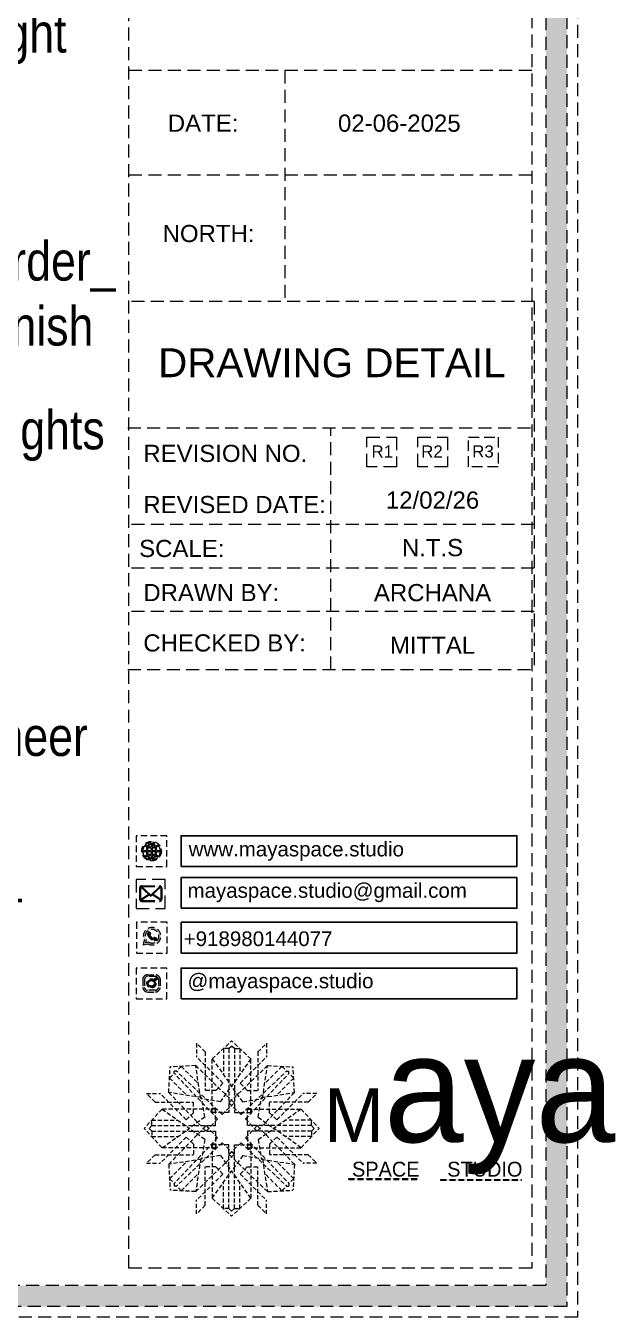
# Model space of a CAD drawing. Header units: millimetres. Extents: x 56222 to 3066687, y -650199 to -121287.
# Drawn here: x 134259.4 to 134304.8, y -183618 to -183518.6 of the extents above; entities that cross this region are included whole.
import ezdxf
from ezdxf import colors
from ezdxf.entities.mleader import LeaderData, LeaderLine
from ezdxf.enums import TextEntityAlignment as Align
from ezdxf.math import Vec2, Vec3

# ---------------------------------------------------------------- set-up
doc = ezdxf.new("R2010")
doc.units = ezdxf.units.MM
doc.header["$MEASUREMENT"] = 0
doc.linetypes.add('DASHEDX2', pattern=[1.5, 1, -0.5])
for name, color, linetype, lineweight in [('Dimension', 10, 'DASHEDX2', 20), ('NAME PLATE', 7, 'Continuous', 25), ('Text', 7, 'Continuous', 15)]:
    doc.layers.add(name, color=color, linetype=linetype, lineweight=lineweight)
doc.styles.add('Arial', font='arial.ttf')
doc.styles.get("Standard").update_dxf_attribs({"font": 'arial.ttf', "height": 6})
doc.styles.add('style4', font='ARIALN.TTF')

# ---------------------------------------------------------------- blocks, each defined once
blk = doc.blocks.new('FSFSF')
at = {"color": 42, "lineweight": 5, "true_color": 0xe0ac11}
for p, q in [((28600.02952215459, 143.5139148725285), (28600.02952215459, 140.1627915054827)), ((28602.14937278152, 141.4051683081257), (28600.02952215458, 143.5139148725237)), ((28603.8573819619, 139.6884756314575), (28608.58467309682, 144.0826294809294)), ((28607.90038549203, 142.2178300233056), (28608.57656374431, 142.8463572676453)), ((28613.31196423174, 139.6884756314505), (28608.58467309682, 144.0826294809224)), ((28609.26896070161, 142.2178300232985), (28608.59278244933, 142.8463572676383)), ((28615.01997341212, 141.4051683081186), (28617.13982403906, 143.5139148725166)), ((28617.13982403905, 143.5139148725215), (28617.13982403905, 140.1627915054756)), ((28606.46515515396, 133.7608692168469), (28600.02952215458, 140.1627915054788)), ((28602.14937278152, 141.4051683081257), (28602.14937278152, 131.9548183658916)), ((28603.8573819619, 126.5832694616292), (28603.8573819619, 139.6884756314575)), ((28603.8573819619, 139.6884756314575), (28608.57656374431, 133.0212336201026)), ((28607.90038549203, 142.2178300233099), (28606.57849619761, 142.2178300233099)), ((28606.57849619761, 142.2178300233112), (28606.57849619761, 135.8440958244304)), ((28607.90038549203, 142.2178300233099), (28607.90038549203, 126.5832694616292)), ((28613.31196423174, 139.6884756314505), (28608.59278244933, 133.0212336200956)), ((28609.26896070161, 142.2178300233029), (28609.26896070161, 126.5832694616222)), ((28609.26896070161, 142.2178300233029), (28610.59084999603, 142.2178300233029)), ((28610.59084999603, 142.2178300233041), (28610.59084999603, 135.8440958244234)), ((28610.70419103967, 133.7608692168399), (28617.13982403906, 140.1627915054717)), ((28613.31196423174, 126.5832694616222), (28613.31196423174, 139.6884756314505)), ((28615.01997341212, 141.4051683081186), (28615.01997341212, 131.9548183658846)), ((28593.18528875562, 131.4512709548762), (28593.53942279741, 137.7083440558963)), ((28593.38640769022, 135.0047725313525), (28594.56253744733, 136.1236492009193)), ((28599.79649589843, 138.0624780976842), (28593.53942279741, 137.7083440558973)), ((28595.12411765238, 136.6852294059708), (28594.53344388519, 136.6852294059708)), ((28594.56253744733, 136.1236492009193), (28594.56253744733, 136.7143229681096)), ((28605.16739288197, 124.9761417178488), (28594.56253744733, 136.1236492009157)), ((28596.24299432195, 137.8613591630871), (28595.12411765238, 136.6852294059708)), ((28606.27162513545, 126.0803739713377), (28595.12411765239, 136.6852294059723)), ((28596.24299432195, 137.8613591630871), (28600.47007367387, 133.6479551677364)), ((28601.02633591869, 130.0022997966441), (28599.79649589844, 138.0624780976862)), ((28599.79697319313, 138.0540449410801), (28608.57656374431, 129.5596347853315)), ((28617.37237300051, 138.0540449410731), (28608.59278244933, 129.5596347853245)), ((28610.89772105818, 126.0803739713307), (28622.04522854125, 136.6852294059653)), ((28612.01817201668, 124.9761417178561), (28622.62302745131, 136.123649200923)), ((28616.14301027494, 130.0022997966371), (28617.3728502952, 138.0624780976791)), ((28620.92635187169, 137.8613591630801), (28616.69927251977, 133.6479551677294)), ((28617.37285029521, 138.0624780976772), (28623.62992339623, 137.7083440558903)), ((28620.92635187169, 137.8613591630801), (28622.04522854125, 136.6852294059638)), ((28622.04522854125, 136.6852294059638), (28622.63590230844, 136.6852294059638)), ((28622.62302745131, 136.1236492009266), (28622.62302745131, 136.7143229681169)), ((28623.79915720843, 135.0047725313598), (28622.62302745131, 136.1236492009266)), ((28624.00027614303, 131.4512709548835), (28623.64614210124, 137.7083440559036)), ((28593.38640769022, 135.0047725313525), (28597.59981168557, 130.777693179436)), ((28606.46515515396, 133.7608692168438), (28604.74702146255, 131.954818365889)), ((28605.85908385607, 129.1819884053065), (28608.57656374431, 133.0212336201024)), ((28611.31026233756, 129.1819884052994), (28608.59278244933, 133.0212336200953)), ((28610.70419103968, 133.7608692168368), (28612.42232473109, 131.954818365882)), ((28623.79915720843, 135.0047725313598), (28619.58575321308, 130.7776931794433)), ((28587.73385198078, 131.2182446987172), (28591.08497534782, 131.2182446987172)), ((28589.84259854518, 129.0983940717815), (28587.73385198078, 131.2182446987208)), ((28597.48689763646, 124.7826116993383), (28591.08497534783, 131.2182446987208)), ((28601.24546705666, 130.2214309346091), (28593.18528875562, 131.4512709548617)), ((28593.19372191223, 131.4507936601731), (28601.68813206797, 122.6712031089919)), ((28605.85908385607, 129.1819884053061), (28601.02633591869, 130.0022997966444)), ((28602.065778448, 125.3886829972289), (28601.24546705666, 130.2214309346127)), ((28604.74702146255, 131.9548183658916), (28602.14937278152, 131.9548183658916)), ((28611.31026233756, 129.1819884052991), (28616.14301027495, 130.0022997966374)), ((28612.42232473109, 131.9548183658846), (28615.01997341212, 131.9548183658846)), ((28615.11978645065, 125.3886829972362), (28615.94009784198, 130.22143093462)), ((28623.99184298642, 131.4507936601804), (28615.49743283067, 122.6712031089992)), ((28615.94009784198, 130.2214309346164), (28624.00027614303, 131.451270954869)), ((28619.69866726219, 124.7826116993456), (28626.10058955082, 131.2182446987281)), ((28629.45171291787, 131.2182446987244), (28626.10058955082, 131.2182446987244)), ((28627.34296635347, 129.0983940717888), (28629.45171291786, 131.2182446987281)), ((28591.55929122185, 127.3903848914015), (28587.16513737238, 122.6630937564842)), ((28589.84259854518, 129.0983940717815), (28599.29294848741, 129.0983940717815)), ((28604.66449739168, 127.3903848914015), (28591.55929122185, 127.3903848914015)), ((28591.55929122185, 127.3903848914015), (28598.2265332332, 122.6712031089919)), ((28599.29294848741, 126.5007453907565), (28599.29294848741, 129.0983940717815)), ((28603.67734725012, 126.5424332089096), (28603.67734725012, 127.3903848914015)), ((28604.70533364439, 127.5704196031902), (28603.8573819619, 127.5704196031902)), ((28607.90038549203, 126.5832694616292), (28603.8573819619, 126.5832694616292)), ((28604.66449739168, 123.3473813612763), (28604.66449739168, 127.3903848914015)), ((28604.70472050882, 126.5832694616292), (28604.70533364439, 127.5704196031902)), ((28606.27162513545, 126.0803739713377), (28608.57656374431, 128.2731099501872)), ((28607.90038549203, 128.9163723677579), (28608.57656374431, 129.5596347853315)), ((28607.90038549203, 128.916372367763), (28608.57656374431, 128.2731099501872)), ((28609.26896070161, 128.9163723677509), (28608.59278244933, 129.5596347853245)), ((28609.26896070161, 128.916372367756), (28608.59278244933, 128.2731099501802)), ((28610.89772105818, 126.0803739713307), (28608.59278244933, 128.2731099501802)), ((28609.26896070161, 126.5832694616222), (28613.31196423174, 126.5832694616222)), ((28612.46462568482, 126.5832694616222), (28612.46401254924, 127.5704196031832)), ((28612.46401254924, 127.5704196031832), (28613.31196423174, 127.5704196031832)), ((28612.52106750697, 123.3473813612836), (28612.52106750697, 127.3903848914088)), ((28612.52106750697, 127.3903848914088), (28625.6262736768, 127.3903848914088)), ((28613.50821764853, 126.5424332089169), (28613.50821764853, 127.3903848914088)), ((28627.34296635347, 129.0983940717888), (28617.89261641123, 129.0983940717888)), ((28617.89261641123, 126.5007453907638), (28617.89261641123, 129.0983940717888)), ((28625.6262736768, 127.3903848914088), (28618.95903166544, 122.6712031089992)), ((28625.6262736768, 127.3903848914088), (28630.02042752627, 122.6630937564914)), ((28589.02993683, 123.3473813612763), (28589.02993683, 124.6692706556969)), ((28589.02993682999, 124.6692706556969), (28595.40367102887, 124.6692706556969)), ((28597.48689763646, 124.7826116993419), (28599.29294848742, 126.5007453907529)), ((28602.065778448, 125.3886829972289), (28598.2265332332, 122.6712031089919)), ((28605.16739288197, 124.9761417178488), (28602.97465690312, 122.6712031089919)), ((28604.66449739168, 126.5430463444827), (28603.67734725012, 126.5424332089096)), ((28612.01817201668, 124.9761417178561), (28614.21090799553, 122.6712031089992)), ((28612.52106750697, 126.54304634449), (28613.50821764853, 126.5424332089169)), ((28615.11978645065, 125.3886829972362), (28618.95903166544, 122.6712031089992)), ((28619.69866726219, 124.7826116993492), (28617.89261641123, 126.5007453907601)), ((28628.15562806865, 124.6692706557042), (28621.78189386977, 124.6692706557042)), ((28628.15562806865, 123.3473813612836), (28628.15562806865, 124.6692706557042)), ((28591.55929122185, 117.9358026215632), (28587.16513737238, 122.6630937564805)), ((28589.02993683, 123.3473813612763), (28588.40140958566, 122.6712031089919)), ((28589.02993683, 121.9788061516883), (28588.40140958566, 122.6549844039728)), ((28589.02993683, 123.3473813612763), (28604.66449739168, 123.3473813612763)), ((28589.02993682999, 121.9788061516883), (28604.66449739167, 121.9788061516883)), ((28589.02993682999, 121.9788061516883), (28589.02993682999, 120.6569168572678)), ((28589.02993682999, 120.6569168572678), (28595.40367102887, 120.6569168572678)), ((28597.48689763646, 120.5435758136264), (28591.08497534783, 114.1079428142439)), ((28591.55929122185, 117.9358026215632), (28598.2265332332, 122.6549844039728)), ((28593.19372191222, 113.8753938527916), (28601.68813206797, 122.6549844039728)), ((28605.16739288197, 120.3500457951159), (28594.56253744733, 109.202538312049)), ((28597.48689763646, 120.5435758136227), (28599.29294848741, 118.8254421222118)), ((28602.065778448, 119.9375045157358), (28598.2265332332, 122.6549844039728)), ((28602.33139448555, 123.3473813612727), (28601.68813206797, 122.6712031089919)), ((28602.33139448555, 121.978806151692), (28601.68813206797, 122.6549844039728)), ((28602.33139448554, 123.3473813612727), (28602.97465690312, 122.6712031089919)), ((28602.33139448554, 121.978806151692), (28602.97465690312, 122.6549844039728)), ((28605.16739288197, 120.3500457951159), (28602.97465690312, 122.6549844039728)), ((28604.66449739167, 121.9788061516883), (28604.66449739167, 117.9358026215632)), ((28612.01817201667, 120.3500457951159), (28614.21090799552, 122.6549844039728)), ((28612.01817201667, 120.3500457951159), (28622.62302745131, 109.202538312049)), ((28628.15562806865, 123.3473813612836), (28612.52106750697, 123.3473813612836)), ((28612.52106750696, 121.9788061516883), (28612.52106750696, 117.9358026215632)), ((28628.15562806865, 121.9788061516883), (28612.52106750696, 121.9788061516883)), ((28614.85417041311, 123.34738136128), (28614.21090799553, 122.6712031089992)), ((28614.8541704131, 121.978806151692), (28614.21090799552, 122.6549844039728)), ((28614.8541704131, 123.34738136128), (28615.49743283067, 122.6712031089992)), ((28614.85417041309, 121.978806151692), (28615.49743283067, 122.6549844039728)), ((28615.11978645064, 119.9375045157358), (28618.95903166544, 122.6549844039728)), ((28623.99184298642, 113.8753938527916), (28615.49743283067, 122.6549844039728)), ((28619.69866726218, 120.5435758136227), (28617.89261641122, 118.8254421222118)), ((28625.62627367679, 117.9358026215632), (28618.95903166544, 122.6549844039728)), ((28619.69866726218, 120.5435758136264), (28626.10058955082, 114.1079428142439)), ((28628.15562806865, 120.6569168572678), (28621.78189386977, 120.6569168572678)), ((28625.62627367679, 117.9358026215632), (28630.02042752627, 122.6630937564805)), ((28628.15562806865, 123.3473813612836), (28628.78415531299, 122.6712031089992)), ((28628.15562806864, 121.9788061516883), (28628.78415531298, 122.6549844039728)), ((28628.15562806865, 121.9788061516883), (28628.15562806865, 120.6569168572678)), ((28604.66449739167, 117.9358026215632), (28591.55929122185, 117.9358026215632)), ((28606.27162513545, 119.148331313441), (28595.12411765239, 108.5434758788064)), ((28599.29294848741, 118.8254421222082), (28599.29294848741, 116.2277934411832)), ((28602.065778448, 119.9375045157358), (28601.24546705666, 115.104756578352)), ((28604.66449739167, 118.783141168482), (28603.67734725012, 118.783754304055)), ((28603.67734725012, 118.783754304055), (28603.67734725012, 117.9358026215632)), ((28607.90038549203, 118.6454358231495), (28603.8573819619, 118.6454358231495)), ((28603.8573819619, 118.6454358231495), (28603.8573819619, 105.5402296533212)), ((28604.70533364439, 117.6582856815885), (28603.8573819619, 117.6582856815885)), ((28604.70472050882, 118.6454358231495), (28604.70533364439, 117.6582856815885)), ((28606.27162513545, 119.148331313441), (28608.57656374431, 116.9555953345915)), ((28607.90038549203, 103.0108752614688), (28607.90038549203, 118.6454358231495)), ((28610.89772105818, 119.148331313441), (28608.59278244933, 116.9555953345915)), ((28609.26896070161, 118.6454358231495), (28613.31196423174, 118.6454358231495)), ((28609.26896070161, 103.0108752614688), (28609.26896070161, 118.6454358231495)), ((28610.89772105818, 119.148331313441), (28622.04522854125, 108.5434758788064)), ((28612.46462568482, 118.6454358231495), (28612.46401254924, 117.6582856815885)), ((28612.46401254924, 117.6582856815885), (28613.31196423174, 117.6582856815885)), ((28612.52106750696, 118.783141168482), (28613.50821764853, 118.783754304055)), ((28612.52106750696, 117.9358026215632), (28625.62627367679, 117.9358026215632)), ((28613.31196423174, 118.6454358231495), (28613.31196423174, 105.5402296533212)), ((28613.50821764853, 118.783754304055), (28613.50821764853, 117.9358026215632)), ((28615.11978645064, 119.9375045157358), (28615.94009784198, 115.104756578352)), ((28617.89261641123, 118.8254421222082), (28617.89261641123, 116.2277934411832)), ((28589.84259854518, 116.2277934411832), (28587.73385198078, 114.1079428142439)), ((28587.73385198077, 114.1079428142475), (28591.08497534782, 114.1079428142475)), ((28589.84259854518, 116.2277934411832), (28599.29294848741, 116.2277934411832)), ((28601.24546705666, 115.1047565783556), (28593.18528875562, 113.874916558103)), ((28593.38640769022, 110.3214149816122), (28597.59981168557, 114.5484943335287)), ((28601.02633591869, 115.2264054881346), (28599.79649589844, 107.1662271870926)), ((28599.79697319313, 107.1746603436987), (28608.57656374431, 115.6690704994472)), ((28605.85908385607, 116.0467168794726), (28601.02633591869, 115.2264054881344)), ((28605.85908385607, 116.0467168794723), (28608.57656374431, 112.2074716646764)), ((28607.90038549203, 116.3123329170157), (28608.57656374431, 116.9555953345915)), ((28607.90038549203, 116.3123329170208), (28608.57656374431, 115.6690704994472)), ((28609.26896070161, 116.3123329170157), (28608.59278244933, 116.9555953345915)), ((28609.26896070161, 116.3123329170208), (28608.59278244933, 115.6690704994472)), ((28611.31026233756, 116.0467168794723), (28608.59278244933, 112.2074716646764)), ((28617.37237300051, 107.1746603436987), (28608.59278244933, 115.6690704994472)), ((28611.31026233756, 116.0467168794726), (28616.14301027495, 115.2264054881344)), ((28615.94009784198, 115.1047565783556), (28624.00027614302, 113.874916558103)), ((28616.14301027494, 115.2264054881346), (28617.3728502952, 107.1662271870926)), ((28627.34296635346, 116.2277934411832), (28617.89261641123, 116.2277934411832)), ((28623.79915720842, 110.3214149816122), (28619.58575321307, 114.5484943335287)), ((28629.45171291786, 114.1079428142475), (28626.10058955082, 114.1079428142475)), ((28627.34296635346, 116.2277934411832), (28629.45171291786, 114.1079428142439)), ((28593.18528875562, 113.8749165580884), (28593.53942279741, 107.6178434570684)), ((28596.24299432195, 107.3673461216916), (28600.47007367387, 111.5807501170424)), ((28606.46515515396, 111.4678360679318), (28600.02952215458, 105.0659137793)), ((28602.14937278152, 103.8235369766531), (28602.14937278152, 113.2738869188871)), ((28604.74702146255, 113.2738869188871), (28602.14937278152, 113.2738869188871)), ((28603.8573819619, 105.5402296533212), (28608.57656374431, 112.2074716646761)), ((28606.46515515396, 111.4678360679349), (28604.74702146255, 113.2738869188898)), ((28613.31196423174, 105.5402296533212), (28608.59278244933, 112.2074716646761)), ((28610.70419103968, 111.4678360679349), (28612.42232473109, 113.2738869188898)), ((28610.70419103967, 111.4678360679318), (28617.13982403906, 105.0659137793)), ((28612.42232473109, 113.2738869188871), (28615.01997341212, 113.2738869188871)), ((28615.01997341212, 103.8235369766531), (28615.01997341212, 113.2738869188871)), ((28620.92635187169, 107.3673461216916), (28616.69927251977, 111.5807501170424)), ((28624.00027614302, 113.8749165580884), (28623.64614210124, 107.6178434570684)), ((28593.38640769022, 110.3214149816122), (28594.56253744733, 109.2025383120454)), ((28595.12411765238, 108.5434758788079), (28594.53344388519, 108.5434758788079)), ((28594.56253744733, 109.2025383120454), (28594.56253744733, 108.6118645448551)), ((28596.24299432195, 107.3673461216916), (28595.12411765238, 108.5434758788079)), ((28606.57849619761, 103.0108752614676), (28606.57849619761, 109.3846094603483)), ((28610.59084999603, 103.0108752614676), (28610.59084999603, 109.3846094603483)), ((28620.92635187169, 107.3673461216916), (28622.04522854125, 108.5434758788079)), ((28622.04522854125, 108.5434758788079), (28622.63590230844, 108.5434758788079)), ((28623.79915720842, 110.3214149816122), (28622.62302745131, 109.2025383120454)), ((28622.62302745131, 109.2025383120454), (28622.62302745131, 108.6118645448551)), ((28599.79649589843, 107.1662271870945), (28593.53942279741, 107.5203612288814)), ((28600.02952215459, 101.7147904122502), (28600.02952215459, 105.0659137792961)), ((28603.8573819619, 105.5402296533212), (28608.58467309682, 101.1460758038494)), ((28613.31196423174, 105.5402296533212), (28608.58467309682, 101.1460758038494)), ((28617.13982403905, 101.7147904122502), (28617.13982403905, 105.0659137792961)), ((28617.37285029521, 107.1662271870945), (28623.62992339623, 107.5203612288814)), ((28602.14937278152, 103.8235369766531), (28600.02952215458, 101.7147904122551)), ((28607.90038549203, 103.0108752614688), (28606.57849619761, 103.0108752614688)), ((28607.90038549203, 103.0108752614732), (28608.57656374431, 102.3823480171334)), ((28609.26896070161, 103.0108752614732), (28608.59278244933, 102.3823480171334)), ((28609.26896070161, 103.0108752614688), (28610.59084999603, 103.0108752614688)), ((28615.01997341212, 103.8235369766531), (28617.13982403906, 101.7147904122551))]:
    blk.add_line(p, q, dxfattribs=at)
blk = doc.blocks.new('hgwg')
at = {"layer": 'Dimension', "true_color": 0xd39e00}
h = blk.add_hatch(color=42, dxfattribs=at)
h.dxf.hatch_style = 1
h.paths.add_polyline_path([(27505.71340162798, 45.05203686693212), (27494.27108242475, 45.05203686693212), (27494.27108242475, 44.90203686693212), (27505.71340162798, 44.90203686693212)])
h = blk.add_hatch(color=42, dxfattribs=at)
h.dxf.hatch_style = 1
h.paths.add_polyline_path([(27523.30327300013, 44.90203686693212), (27509.6816220806, 44.90203686693212), (27509.6816220806, 44.75203686693212), (27523.30327300013, 44.75203686693212)])
at = {"layer": 'Dimension', "color": 42, "true_color": 0xd39e00}
for p, q in [((27494.27108242475, 45.05203686693212), (27505.71340162798, 45.05203686693212)), ((27494.27108242475, 44.90203686693212), (27494.27108242475, 45.05203686693212)), ((27494.27108242475, 44.90203686693212), (27505.71340162798, 44.90203686693212)), ((27505.71340162798, 45.05203686693212), (27505.71340162798, 44.90203686693212)), ((27509.6816220806, 44.90203686693212), (27523.30327300013, 44.90203686693212)), ((27509.6816220806, 44.90203686693212), (27509.6816220806, 44.75203686693212)), ((27509.6816220806, 44.75203686693212), (27523.30327300013, 44.75203686693212)), ((27523.30327300013, 44.75203686693212), (27523.30327300013, 44.90203686693212))]:
    blk.add_line(p, q, dxfattribs=at)
at = {"layer": 'Dimension', "color": 42, "true_color": 0xd39e00, "attachment_point": 1}
for s, width, insert, char_height in [('{\\fCinzel|b0|i0|c0|p2;\\H1.5x;M\\fAmsterdam One|b0|i0|c0|p2;\\H2x;aya}', 85.32770400233176, (27490.16720882829, 69.1670580071177), 6), ('{\\fCinzel|b0|i0|c0|p0;SPACE     STUDIO}', 66.12897169631242, (27494.8322192234, 47.86289312563859), 2.5)]:
    blk.add_mtext_dynamic_manual_height_columns(s, width=width, gutter_width=30, heights=[0], dxfattribs=dict(at, insert=insert, char_height=char_height))
blk = doc.blocks.new('aggerg')
at = {"layer": 'Dimension', "color": 42, "true_color": 0xd39e00}
blk.add_lwpolyline([(-1.40991884363757, 1.409918843638991), (1.40991884363757, 1.409918843638991), (1.40991884363757, -1.409918843638991), (-1.40991884363757, -1.409918843638991)], close=True, dxfattribs=at)
at = {"layer": 'NAME PLATE', "lineweight": 0, "insert": (-0.03465492800751235, 0.6240330650325632), "char_height": 1.150668992558973, "width": 2.245794266661655, "attachment_point": 2, "style": 'Arial'}
blk.add_mtext('R3', dxfattribs=at)
blk = doc.blocks.new('QEGW4TG')
at = {"layer": 'Dimension', "true_color": 0x000000}
h = blk.add_hatch(color=18, dxfattribs=at)
h.dxf.hatch_style = 1
h.paths.add_polyline_path([(2.69088877770705, 1.92587512415134, 0.1705132533677809), (2.945253356194499, 1.971108140553456, 0.1903366609236977), (3.112594508728961, 2.180175743679358, 0.4666839200012358), (3.029797123397894, 2.289732758062103), (2.789984836732684, 2.366833549170965, 0.2737208883026692), (2.687663811828664, 2.340313884368515, 0.04074929161682833), (2.628080915907736, 2.265958741588463, -0.4412823113682186), (2.532697100181956, 2.245910038168852, -0.1182797973807884), (2.064446685660976, 2.638307475266392, -0.4412823115886986), (2.069093945741176, 2.735664682453956, 0.0407492915841265), (2.133043749293869, 2.806299173711519, 0.2900830682164376), (2.140126129328373, 2.917140342695693), (2.007833641781254, 3.177226008350592, 0.3162306265019298), (1.90745827557784, 3.200407680759231, 0.1903366609617432), (1.727617539160449, 3.001989855048218, 0.1705132533351823), (1.723351830981196, 2.743669959818328, 0.2527841192987504)], flags=0)
h.paths.add_polyline_path([(1.187091838183055, 1.98177108190226), (1.033431034835843, 1.296664261299405, 0.5509124427602007), (1.108033365454781, 1.228472477282909), (1.753631702631827, 1.385960663689801, 6.344125232327939)])
h.paths.add_polyline_path([(1.810474836187209, 1.698279910686368), (1.403136541219283, 1.598913221470411), (1.499210153190082, 2.0272637533444, -9.07133912899332)], flags=16)
h.paths.add_polyline_path([(2.945253356217101, 1.971108140565923, -0.2032238504517372), (2.642884605651608, 1.936862053842896, -0.231508636838337), (1.74566385019527, 2.690243043829251, -0.2090231636041414), (1.727617539166863, 3.001989855072638, -0.1781104600292664), (1.892183965378276, 3.192417877521236, -0.3700893306670011), (2.007833641781254, 3.177226008350592), (2.169416898680688, 2.859554992342163, -0.07151671525802489), (2.063735285172324, 2.730699185723803, 0.3216763591583559), (2.052573019720961, 2.654587547766838, 0.1265238261119609), (2.55282324622454, 2.23610159399366, 0.3122156164865631), (2.624029388524266, 2.259879553704387, -0.04108672024786949), (2.683214986932766, 2.335552159839363, -0.2906730096646148), (2.789984836732684, 2.366833549170965), (3.127576690026949, 2.258296162188654, -0.2476399480614278)], flags=0)
h = blk.add_hatch(color=18, dxfattribs=at)
h.dxf.hatch_style = 1
h.paths.add_polyline_path([(2.687663811828632, 2.340313884368481, 0.0407492916168068), (2.628080915907738, 2.265958741588466, -0.4412823113683242), (2.532697100181941, 2.24591003816886, -0.1182797973807856), (2.064446685660975, 2.638307475266393, -0.4412823115886387), (2.069093945741169, 2.735664682453949, 0.04074929158412958), (2.133043749293867, 2.806299173711516, 0.2900830682164422), (2.140126129328374, 2.917140342695692), (2.007833641781254, 3.177226008350592, 0.31623062650189), (1.907458275577852, 3.200407680759237, 0.1903366609617529), (1.727617539160449, 3.001989855048218, 0.1705132533351779), (1.723351830981194, 2.743669959818334, 0.2527841192987533), (2.690888777707058, 1.925875124151339, 0.1705132533677759), (2.945253356194499, 1.971108140553456, 0.1903366609236972), (3.11259450872896, 2.180175743679357, 0.4666839200012377), (3.029797123397894, 2.289732758062103), (2.789984836732684, 2.366833549170965, 0.2737208883027886)])
for p, q in [((1.187091838182823, 1.981771081901229), (1.033431034829846, 1.296664261272667)), ((1.499210153189779, 2.02726375334305), (1.403136541219283, 1.598913221470411)), ((2.007833641782781, 3.177226008347589), (2.140126129339478, 2.917140342673861)), ((3.07376729664611, 2.275596138167543), (2.795973786971444, 2.364908073175798)), ((1.104864288547105, 1.22769940810656), (1.753631702631537, 1.38596066368973)), ((1.403136541219283, 1.598913221470411), (1.810474836187495, 1.698279910686438))]:
    blk.add_line(p, q)
blk.add_lwpolyline([(0, 0), (4.677875833520375, 0), (4.677875833520375, 4.677875833487633), (0, 4.677875833487633)], close=True)
for centre, radius, start, end in [((2.391856922618899, 2.560090461466984), 1.336380265289725, 241.4726925157612, 205.6422480518206), ((2.391856922618899, 2.560090461466984), 1.039578066265566, 235.9961833528427, 210.8332541496584), ((2.093211678275111, 2.866757529460642), 0.3898036126573604, 159.7006965781634, 198.4071931529369), ((2.96422670641914, 3.230508715242536), 1.33296002576076, 201.4218194877544, 258.1669382717271), ((2.068710664792889, 2.873542338844459), 0.3644767273401995, 118.9685287465575, 159.3648257195266), ((1.94115209195661, 3.117399309044913), 0.08958606497010892, 41.8984607349679, 123.1343628598353), ((2.111185664180084, 2.684865951528081), 0.06597138640971531, 135.993167916936, 224.889150196011), ((1.668440453213407, 3.162667354486985), 0.5855377895559305, 312.4616868225817, 321.8727761964677), ((3.116352617467783, 3.417971815580813), 1.3093443293986, 216.5455493843477, 243.5279193807737), ((2.049097856513981, 2.86730989022908), 0.1037748545872203, 320.3923518033985, 28.69705978797532), ((2.571242585552682, 2.299449457126798), 0.06597138640971531, 234.2481540868074, 323.1441363625612), ((3.113289334112778, 1.938197709888527), 0.5855377895559305, 137.2645280778166, 146.6756174521283), ((2.761231025502639, 2.267121770607218), 0.1037748545872203, 70.44024447729866, 138.7449524685831), ((2.753680358302518, 2.310588100078917), 0.3898036126573604, 260.7301111127597, 299.4366076966294), ((2.764269856204919, 2.287475423160004), 0.3644767273401995, 299.7724785632745, 340.1687755327218), ((3.025288852411904, 2.200260200651769), 0.08958606497010892, 336.0029414192384, 57.23884355508559), ((1.092285202801577, 1.28614751820453), 0.05978641126763205, 164.848313743537, 282.1458186134437)]:
    blk.add_arc(centre, radius, start, end)
blk = doc.blocks.new('ASGERG')
at = {"layer": 'Dimension', "true_color": 0x000000}
h = blk.add_hatch(color=18, dxfattribs=at)
h.dxf.hatch_style = 1
h.paths.add_polyline_path([(0.9878009781132278, 1.703186002650503, 0.4023816522982896), (1.825443186799671, 1.025485415719686), (2.958426043524663, 1.025485415719686, 0.3538715441560817), (3.664190593117382, 1.703186002679353), (3.664190593117382, 2.988961614004873, 0.4023816523091476), (2.826548384427302, 3.666662200964538), (1.693565527702309, 3.666662200964538, 0.3538715441455654), (0.9878009781132278, 2.988961614033721)])
h.paths.add_polyline_path([(1.269614298369561, 2.846581090135007, -0.4261452984123855), (1.715004474138195, 3.397086162369874), (2.853762438385103, 3.397086162369874, -0.402381652294783), (3.382377272857411, 2.96940644439067), (3.382377272857411, 1.845566526549218, -0.4261452984123864), (2.936987097088776, 1.29506145431435), (1.798229132841871, 1.29506145431435, -0.4023816522947837), (1.269614298369561, 1.722741172293553)], flags=16)
h.paths.add_polyline_path([(3.023270429735569, 2.349113106956224, -1), (1.6354381059813, 2.349113106956224, -1)], flags=0)
h.paths.add_polyline_path([(2.743205021494745, 2.349113106956224, -1), (1.915503514222124, 2.349113106956224, -1)], flags=0)
h.paths.add_polyline_path([(3.191863788461511, 3.021710217520308, -1), (2.855701533165678, 3.021710217520308, -1)], flags=0)
h.paths.add_polyline_path([(1.6354381059813, 2.349113106956224, 1), (3.023270429735569, 2.349113106956224, 1)], flags=0)
h = blk.add_hatch(color=18, dxfattribs=at)
h.dxf.hatch_style = 1
h.paths.add_polyline_path([(1.6354381059813, 2.349113106956224, 1), (3.023270429735569, 2.349113106956224, 1)])
h.paths.add_polyline_path([(2.743205021494745, 2.349113106956224, -1), (1.915503514222124, 2.349113106956224, -1)], flags=16)
h = blk.add_hatch(color=18, dxfattribs=at)
h.dxf.hatch_style = 1
h.paths.add_polyline_path([(3.191863788461511, 3.021710217520308, 1), (2.855701533165678, 3.021710217520308, 1)])
for p, q in [((0.9878009781132278, 2.988961614029904), (0.9878009781132278, 1.70318600265432)), ((1.269614298369561, 2.969406444382912), (1.269614298369561, 1.722741172301312)), ((1.693565527704777, 3.666662200964538), (2.958426043522195, 3.666662200964538)), ((2.936987097087695, 3.397086162369874), (1.715004474142916, 3.397086162369874)), ((3.382377272857411, 2.969406444382798), (3.382377272857411, 1.722741172301198)), ((3.664190593117382, 2.988961614029904), (3.664190593117382, 1.703186002654206)), ((1.693565527704777, 1.025485415719686), (2.958426043522195, 1.025485415719686)), ((2.936987097087695, 1.29506145431435), (1.715004474142916, 1.29506145431435))]:
    blk.add_line(p, q)
blk.add_lwpolyline([(0, 0), (4.677875833520375, 0), (4.677875833520375, 4.677875833487633), (0, 4.677875833487633)], close=True)
for centre, radius in [((2.329354267858434, 2.349113106956224), 0.6939161618771346), ((2.329354267858434, 2.349113106956224), 0.4138507536363104), ((3.023782660813595, 3.021710217520308), 0.1680811276479166)]:
    blk.add_circle(centre, radius)
for centre, radius, start, end in [((1.759504357250989, 2.891647185547413), 0.7778150187314825, 94.86305418922075, 172.8127439550857), ((1.756616803490033, 2.907993767262838), 0.490859406455273, 94.86305418922075, 172.8127439550857), ((2.895374767736939, 2.907993767262838), 0.490859406455273, 7.187256045043576, 85.13694581077927), ((2.892487213975983, 2.891647185547413), 0.7778150187314825, 7.187256045043576, 85.13694581077927), ((1.759504357250989, 1.800500431136811), 0.7778150187314825, 187.1872560450436, 265.1369458107793), ((1.756616803490033, 1.784153849421386), 0.490859406455273, 187.1872560450436, 265.1369458107793), ((2.895374767736939, 1.784153849421386), 0.490859406455273, 274.8630541892207, 352.8127439549564), ((2.892487213975983, 1.800500431136811), 0.7778150187314825, 274.8630541892207, 352.8127439549564)]:
    blk.add_arc(centre, radius, start, end)
blk = doc.blocks.new('DTGWEGEARG')
at = {"layer": 'Dimension', "true_color": 0x000000}
h = blk.add_hatch(color=18, dxfattribs=at)
h.dxf.hatch_style = 1
h.paths.add_polyline_path([(3.827875833522876, 2.338937916762688, 1), (0.849999999997499, 2.338937916762688, 1)])
h.paths.add_polyline_path([(2.510341691500397, 1.011016423996789, 0.1057952507638089), (2.95643628191097, 1.582164618114257, -0.05520542910569173), (3.300583699834641, 1.407276962960325, -0.1698216228186307)], flags=16)
h.paths.add_polyline_path([(2.410067026245088, 1.122706403851673), (2.410067026245088, 1.693045342340603, -0.05827942784441899), (2.812445341716919, 1.629346779479062, -0.1033532736862151)], flags=16)
h.paths.add_polyline_path([(2.260067026236071, 1.129185144458924, -0.101740903817371), (1.865430491803455, 1.629346779479062, -0.05717097550308236), (2.260067026239994, 1.692713910527245)], flags=16)
h.paths.add_polyline_path([(2.167534142020301, 1.011016423996747, -0.1698216228186933), (1.377292133685734, 1.407276962960325, -0.05520542910569185), (1.721439551609405, 1.582164618114258, 0.1057952507638436)], flags=16)
h.paths.add_polyline_path([(3.016142448257193, 1.719950953253087, 0.08133556479218867), (3.129099600233631, 2.268128927234784), (3.67600217548033, 2.268128927234784, -0.1520689214655178), (3.399506162930496, 1.521655994681915, 0.05686981644290331)], flags=16)
h.paths.add_polyline_path([(2.873828236651899, 1.767790462044811, 0.06194478914005309), (2.410067026245088, 1.843159155080477), (2.410067026245088, 2.268128927234784), (2.978962121406577, 2.268128927234784, -0.08134370791576499)], flags=16)
h.paths.add_polyline_path([(2.260067026240367, 1.842853883239862, 0.06092337719213643), (1.804047596868632, 1.767790462044857, -0.081343707915763), (1.698913712113797, 2.268128927234784), (2.260067026243632, 2.268128927234784)], flags=16)
h.paths.add_polyline_path([(1.661733385262794, 1.719950953252939, 0.0568698164428486), (1.278369670589879, 1.521655994681914, -0.152068921465507), (1.001873658040048, 2.268128927234727), (1.548776233286744, 2.268128927234784, 0.08133556479219842)], flags=16)
h.paths.add_polyline_path([(2.410067026245088, 2.418128927234761), (2.410067026245088, 2.8347166784449, 0.06194478913996639), (2.873828236651268, 2.910085371480381, -0.0800087441031702), (2.978564221175644, 2.418128927234761)], flags=16)
h.paths.add_polyline_path([(3.128736234070105, 2.418128927235586, 0.08011645333878988), (3.016142448256736, 2.957924880272117, 0.05686981644296764), (3.399506162930496, 3.156219838843462, 0.02825806179432274), (3.300583699834641, 3.270598870565052, -0.0552054291057775), (2.95643628191041, 3.095711215410908, 0.1057952507639887), (2.510341691498469, 3.666859409528837, -0.3602902893853039), (3.675531919741355, 2.418128927234761)], flags=16)
h.paths.add_polyline_path([(2.260067026243585, 2.418128927234761), (1.699311612344728, 2.418128927234704, -0.08000874410317925), (1.804047596869107, 2.910085371480381, 0.0609233771925021), (2.260067026243632, 2.83502195028538)], flags=16)
h.paths.add_polyline_path([(1.549139599450427, 2.418128927234704), (1.002343913779017, 2.418128927234704, -0.1504655396626469), (1.27836967058988, 3.156219838843462, 0.05686981644296745), (1.661733385263638, 2.957924880272117, 0.08011645333891207)], flags=16)
h.paths.add_polyline_path([(2.410067026245088, 2.984830491184774), (2.410067026245088, 3.555169429672338, -0.1033532736860011), (2.812445341716317, 3.048529054046146, -0.05827942784432959)], flags=16)
h.paths.add_polyline_path([(2.260067026247996, 2.985161922997771, -0.05717097550413885), (1.865430491804057, 3.048529054046147, -0.101740903818736), (2.260067026243632, 3.548690689071458)], flags=16)
h.paths.add_polyline_path([(1.721439551608698, 3.095711215411385, -0.05520542910558377), (1.377292133685735, 3.270598870565053, -0.1698216228190036), (2.167534142021905, 3.666859409528837, 0.1057952507640489)], flags=16)
blk.add_lwpolyline([(3.637978807091713e-12, 0), (4.677875833524013, 0), (4.677875833524013, 4.677875833487633), (3.637978807091713e-12, 4.677875833487633)], close=True)
at = {"layer": 'Dimension', "color": 18, "true_color": 0x000000}
for p, q in [((1.001873658038676, 2.268128927234727), (1.548776233285025, 2.268128927234784)), ((1.002343913780351, 2.418128927234704), (1.549139599450427, 2.418128927234704)), ((1.698913712112699, 2.268128927234784), (2.260067026239994, 2.268128927234784)), ((1.6993116123449, 2.418128927234704), (2.260067026239994, 2.418128927234761)), ((2.260067026243632, 3.548690689070099), (2.260067026243632, 2.985161922998032)), ((2.260067026243632, 2.835021950285466), (2.260067026243632, 2.418128927234648)), ((2.260067026243632, 2.268128927234784), (2.260067026239994, 1.842853883239911)), ((2.410067026245088, 3.555169429672674), (2.410067026245088, 2.984830491184709)), ((2.410067026245088, 2.834716678444863), (2.410067026245088, 2.418128927234648)), ((2.41006702624145, 2.418128927234761), (2.978564221175475, 2.418128927234761)), ((2.41006702624145, 2.268128927234784), (2.978962121407676, 2.268128927234784)), ((2.410067026245088, 2.268128927234784), (2.410067026245088, 1.8431591550804)), ((3.128736234069947, 2.418128927234761), (3.675531919740024, 2.418128927234761)), ((3.129099600235349, 2.268128927234784), (3.676002175481699, 2.268128927234784)), ((2.260067026239994, 1.692713910527232), (2.260067026236356, 1.129185144458859)), ((2.410067026245088, 1.693045342340554), (2.410067026245088, 1.1227064038506))]:
    blk.add_line(p, q, dxfattribs=at)
blk.add_circle((2.338937916760187, 2.338937916762688), 1.488937916762688, dxfattribs=at)
for centre, radius, start, end in [((2.338937916760187, 2.338937916762688), 1.338937916762688, 183.0314697118864, 217.6181188090123), ((2.338937916760187, 2.338937916762688), 1.338937916762688, 142.3818811909877, 176.6092825432614), ((2.338937916760187, 4.736890727369712), 1.903503470608637, 236.1399364125267, 249.1595144835151), ((2.338937916760187, 2.338937916762688), 1.338937916762688, 97.35488612764266, 135.9073334597986), ((2.338937916760187, 4.736890727369712), 1.753503470608637, 236.7417280667744, 249.3810508283475), ((3.279035271069006, 2.338937916762006), 1.731707322507203, 182.3434604650025, 200.9432554321933), ((3.279035271069006, 2.338937916762006), 1.731707322507203, 159.0567445677732, 177.3789487768422), ((3.279035271069006, 2.338937916762006), 1.581707322507203, 182.5658429709692, 201.1674919382606), ((3.279035271069006, 2.338937916762006), 1.581707322507203, 158.8325080616307, 177.130184356684), ((3.279035271069006, 2.338937916762006), 1.731707322507203, 129.9301144893371, 154.086741928019), ((2.338937916760187, 4.736890727369712), 1.903503470608637, 253.6799197970913, 267.6252929033811), ((3.279035271069006, 2.338937916762006), 1.581707322507203, 130.1072546006023, 153.3445940917093), ((2.338937916760187, 4.736890727369712), 1.753503470608637, 254.3336465230859, 267.4220214852038), ((1.398840562451369, 2.338937916762006), 1.581707322507203, 26.6554059082907, 50.2584276017604), ((2.338937916760187, 4.736890727369712), 1.753503470608637, 272.3247836724279, 285.6663534769141), ((2.338937916760187, 4.736890727369712), 1.903503470608637, 272.1414969110716, 286.3200802029087), ((2.338937916760187, 2.338937916762688), 1.338937916762688, 3.39071745674187, 82.64511387235737), ((1.398840562451369, 2.338937916762006), 1.731707322507203, 25.91325807198099, 50.06988551069431), ((1.398840562451369, 2.338937916762006), 1.581707322507203, 2.869815643319218, 21.1674919383693), ((1.398840562451369, 2.338937916762006), 1.581707322507203, 338.8325080617394, 357.4341570290307), ((2.338937916760187, 4.736890727369712), 1.753503470608637, 290.6189491716524, 303.2582719332256), ((2.338937916760187, 4.736890727369712), 1.903503470608637, 290.8404855164849, 303.8600635874733), ((1.398840562451369, 2.338937916762006), 1.731707322507203, 2.621051223157847, 20.94325543222676), ((1.398840562451369, 2.338937916762006), 1.731707322507203, 339.0567445678067, 357.6565395349943), ((2.338937916760187, 2.338937916762688), 1.338937916762688, 322.3818811909877, 356.9685302881169), ((2.338937916760187, -0.05901489384433489), 1.903503470608637, 110.8404855164849, 123.8600635874751), ((2.338937916760187, -0.05901489384433489), 1.753503470608637, 110.6189491716524, 123.2582719332256), ((2.338937916760187, 2.338937916762688), 1.338937916762688, 224.0926665402014, 262.6451138721481), ((3.279035271069006, 2.338937916762006), 1.731707322507203, 205.9132580719517, 230.0698855104508), ((2.338937916760187, -0.05901489384433489), 1.903503470608637, 92.37470709661888, 106.3200802029087), ((2.338937916760187, -0.05901489384433489), 1.753503470608637, 92.57797851479616, 105.6663534769142), ((3.279035271069006, 2.338937916762006), 1.581707322507203, 206.6554059082121, 229.8927453989361), ((2.338937916760187, -0.05901489384433489), 1.903503470608637, 73.67991979709127, 87.85850308892842), ((2.338937916760187, -0.05901489384433489), 1.753503470608637, 74.33364652308585, 87.6752163275721), ((1.398840562451369, 2.338937916762006), 1.581707322507203, 309.7415723982334, 333.3445940917879), ((1.398840562451369, 2.338937916762006), 1.731707322507203, 309.9301144893266, 334.0867419280484), ((2.338937916760187, 2.338937916762688), 1.338937916762688, 277.3548861278518, 315.9073334597986), ((2.338937916760187, -0.05901489384433489), 1.753503470608637, 56.74172806677446, 69.38105082834755), ((2.338937916760187, -0.05901489384433489), 1.903503470608637, 56.13993641252491, 69.15951448351508)]:
    blk.add_arc(centre, radius, start, end, dxfattribs=at)

msp = doc.modelspace()

# ---------------------------------------------------------------- hatches: boundary and pattern name
at = {"layer": 'Dimension', "true_color": 0xd39e00}
h = msp.add_hatch(color=42, dxfattribs=at)
h.paths.add_polyline_path([(134070.379622195, -183454.8303794502), (134070.379622195, -183617.1953531785), (134301.0525202793, -183617.1953531785), (134301.0525202793, -183454.8303794502)])
h.paths.add_polyline_path([(134071.9985297111, -183456.4492869661), (134299.4336127632, -183456.4492869661), (134299.4336127632, -183615.5764456625), (134071.9985297111, -183615.5764456625)], flags=16)
at = {"layer": 'Dimension', "true_color": 0x000000}
h = msp.add_hatch(color=18, dxfattribs=at)
h.dxf.hatch_style = 1
h.paths.add_polyline_path([(134269.696073202, -183586.003549592, 0.4142135623730951), (134269.8679617408, -183585.8316610592), (134269.8679617408, -183584.9722183935, 0.414213562373095), (134269.696073202, -183584.8003298607), (134268.330471977, -183584.8003298607, 0.4142135623730951), (134268.158583438, -183584.9722183935), (134268.158583438, -183585.8316610592, 0.414213562373095), (134268.330471977, -183586.003549592)])
h.paths.add_polyline_path([(134269.1400411201, -183585.4857025412), (134269.7720378276, -183585.907625776, -0.1989123673799882), (134269.696073202, -183585.939091393), (134268.330471977, -183585.939091393, -0.1989123673799884), (134268.2545073512, -183585.907625776), (134268.8865044472, -183585.4857025412), (134269.0132725894, -183585.604341178)], flags=16)
h.paths.add_polyline_path([(134269.0132725894, -183585.5160580981), (134268.3181342077, -183584.8654989125, -0.02878332571811962), (134268.330471977, -183584.8647880598), (134269.696073202, -183584.8647880598, -0.02878332572916144), (134269.7084113597, -183584.8654989125)], flags=16)
h.paths.add_polyline_path([(134269.188375218, -183585.4404680066), (134269.770988218, -183584.8952182214, -0.2024819229892447), (134269.8035035873, -183584.9722183935), (134269.8035035873, -183585.8316610592, -0.04307596912190046), (134269.8019147998, -183585.8500689982)], flags=16)
h.paths.add_polyline_path([(134268.8381699608, -183585.4404680066), (134268.2246307674, -183585.8500689982, -0.04307596911813286), (134268.22304198, -183585.8316610592), (134268.22304198, -183584.9722183935, -0.2024819229936822), (134268.2555573493, -183584.8952182214)], flags=16)

# ---------------------------------------------------------------- linework, layer by layer
at = {"color": 18, "true_color": 0x000000, "elevation": 0.1188055700500966}
for points in [[(134271.3550332998, -183583.3113354004), (134297.2016617898, -183583.3113354004), (134297.2016617898, -183580.9490391549), (134271.3550332998, -183580.9490391549)], [(134271.3550332998, -183586.535615222), (134297.2016617898, -183586.535615222), (134297.2016617898, -183584.1733189764), (134271.3550332998, -183584.1733189764)], [(134271.3670586201, -183589.9747901354), (134297.2016617898, -183589.9747901354), (134297.2016617898, -183587.6124938897), (134271.3670586201, -183587.6124938897)], [(134271.3550332998, -183593.4961736791), (134297.2016617898, -183593.4961736791), (134297.2016617898, -183591.1338774335), (134271.3550332998, -183591.1338774335)]]:
    msp.add_lwpolyline(points, close=True, dxfattribs=at)
at = {"layer": 'Dimension', "color": 42, "true_color": 0xd39e00}
for p, q in [((134298.3376300334, -183522.035887916, 0.1188055700500966), (134267.3419914147, -183522.035887916, 0.1188055700500966)), ((134279.3345013081, -183522.035887916, 0.1188055700500966), (134279.3345013081, -183539.8302362058, 0.1188055700500966)), ((134298.3376300334, -183530.0904674293, 0.1188055700500966), (134267.3419914147, -183530.0904674293, 0.1188055700500966)), ((134298.5254039418, -183539.8302362058, 0.1188055700500966), (134267.2461611301, -183539.8302362058, 0.1188055700500966)), ((134298.5254039418, -183539.8302362058, 0.1188055700500966), (134298.5254039418, -183568.161117736, 0.1188055700500966)), ((134267.2461611301, -183549.5436813018, 0.1188055700500966), (134298.5254039418, -183549.5436813018, 0.1188055700500966)), ((134282.8857825359, -183568.161117736, 0.1188055700500966), (134282.8857825359, -183549.5436813018, 0.1188055700500966)), ((134298.5254039418, -183556.9906558755, 0.1188055700500966), (134267.2461611301, -183556.9906558755, 0.1188055700500966)), ((134298.5254039418, -183560.3445333623, 0.1188055700500966), (134267.2461611301, -183560.3445333623, 0.1188055700500966)), ((134298.5254039418, -183563.698410849, 0.1188055700500966), (134267.2461611301, -183563.698410849, 0.1188055700500966)), ((134267.2461611301, -183568.161117736, 0.1188055700500966), (134298.5254039418, -183568.161117736, 0.1188055700500966))]:
    msp.add_line(p, q, dxfattribs=at)
at = {"layer": 'Dimension', "color": 18, "true_color": 0x000000}
for p, q in [((134268.158583438, -183584.9722183936, 0.1188055700500966), (134268.158583438, -183585.8316610593, 0.1188055700500966)), ((134268.22304198, -183584.9722183936, 0.1188055700500966), (134268.22304198, -183585.8316610593, 0.1188055700500966)), ((134268.2246307674, -183585.8500689982, 0.1188055700500966), (134268.8381699608, -183585.4404680067, 0.1188055700500966)), ((134268.2545073512, -183585.9076257761, 0.1188055700500966), (134268.8865044472, -183585.4857025414, 0.1188055700500966)), ((134268.2555573493, -183584.8952182215, 0.1188055700500966), (134268.8381699608, -183585.4404680067, 0.1188055700500966)), ((134268.3181342077, -183584.8654989126, 0.1188055700500966), (134269.0132725894, -183585.5160580981, 0.1188055700500966)), ((134268.330471977, -183584.8003298608, 0.1188055700500966), (134269.696073202, -183584.8003298608, 0.1188055700500966)), ((134268.330471977, -183584.8647880598, 0.1188055700500966), (134269.696073202, -183584.8647880598, 0.1188055700500966)), ((134268.8865044472, -183585.4857025414, 0.1188055700500966), (134269.0132725894, -183585.6043411781, 0.1188055700500966)), ((134269.0132725894, -183585.5160580981, 0.1188055700500966), (134269.7084113597, -183584.8654989126, 0.1188055700500966)), ((134269.0132725894, -183585.6043411781, 0.1188055700500966), (134269.1400411201, -183585.4857025414, 0.1188055700500966)), ((134269.7720378276, -183585.9076257761, 0.1188055700500966), (134269.1400411201, -183585.4857025414, 0.1188055700500966)), ((134269.188375218, -183585.4404680067, 0.1188055700500966), (134269.770988218, -183584.8952182215, 0.1188055700500966)), ((134269.8019147998, -183585.8500689982, 0.1188055700500966), (134269.188375218, -183585.4404680067, 0.1188055700500966)), ((134269.8035035873, -183584.9722183936, 0.1188055700500966), (134269.8035035873, -183585.8316610593, 0.1188055700500966)), ((134269.8679617408, -183584.9722183936, 0.1188055700500966), (134269.8679617408, -183585.8316610593, 0.1188055700500966)), ((134268.330471977, -183585.939091393, 0.1188055700500966), (134269.696073202, -183585.939091393, 0.1188055700500966)), ((134268.330471977, -183586.0035495921, 0.1188055700500966), (134269.696073202, -183586.0035495921, 0.1188055700500966))]:
    msp.add_line(p, q, dxfattribs=at)
at = {"layer": 'Dimension', "color": 42, "true_color": 0xd39e00, "elevation": 0.1188055700500966}
for points in [[(134069.5701684369, -183454.0209256921), (134301.8619740373, -183454.0209256921), (134301.8619740373, -183618.0048069365), (134069.5701684369, -183618.0048069365)], [(134070.379622195, -183454.8303794502), (134301.0525202793, -183454.8303794502), (134301.0525202793, -183617.1953531785), (134070.379622195, -183617.1953531785)], [(134071.9985297111, -183456.4492869661), (134299.4336127632, -183456.4492869661), (134299.4336127632, -183615.5764456625), (134071.9985297111, -183615.5764456625)], [(134267.3419914147, -183614.2440671182), (134267.3419914147, -183457.7816655104), (134298.3376300334, -183457.7816655104), (134298.3376300334, -183614.2440671182)], [(134285.6544237809, -183550.2641608388), (134287.9369519939, -183550.2641608388), (134287.9369519939, -183552.5466890518), (134285.6544237809, -183552.5466890518)], [(134289.5643291325, -183550.2641608388), (134291.8468573453, -183550.2641608388), (134291.8468573453, -183552.5466890517), (134289.5643291325, -183552.5466890517)]]:
    msp.add_lwpolyline(points, close=True, dxfattribs=at)
at = {"layer": 'Dimension', "elevation": 0.1188055700500966}
msp.add_lwpolyline([(134267.888789469, -183586.5533484876), (134270.1353332946, -183586.5533484876), (134270.1353332946, -183584.3068046529), (134267.888789469, -183584.3068046529)], close=True, dxfattribs=at)
at = {"layer": 'Dimension', "color": 18, "true_color": 0x000000}
for centre, radius, start, end in [((134268.330471977, -183584.9722183936, 0.1188055700500966), 0.171888533149933, 90, 180), ((134268.330471977, -183584.9722183936, 0.1188055700500966), 0.1074303332187081, 134.2135400771569, 180), ((134268.330471977, -183584.9722183936, 0.1188055700500966), 0.1074303332187081, 90, 96.59481090504943), ((134269.696073202, -183584.9722183936, 0.1188055700500966), 0.171888533149933, 0, 90), ((134269.696073202, -183584.9722183936, 0.1188055700500966), 0.1074303332187081, 83.40518909495059, 90), ((134269.696073202, -183584.9722183936, 0.1188055700500966), 0.1074303332187081, 0, 45.78645992284313), ((134268.330471977, -183585.8316610593, 0.1188055700500966), 0.171888533149933, 180, 270), ((134268.330471977, -183585.8316610593, 0.1188055700500966), 0.1074303332187081, 180, 189.8661896656394), ((134268.330471977, -183585.8316610593, 0.1188055700500966), 0.1074303332187081, 224.9999535144614, 270), ((134269.696073202, -183585.8316610593, 0.1188055700500966), 0.171888533149933, 270, 0), ((134269.696073202, -183585.8316610593, 0.1188055700500966), 0.1074303332187081, 270, 315.0000464855387), ((134269.696073202, -183585.8316610593, 0.1188055700500966), 0.1074303332187081, 350.1338103343605, 0)]:
    msp.add_arc(centre, radius, start, end, dxfattribs=at)

# ---------------------------------------------------------------- block references
at = {"layer": 'Dimension', "xscale": 0.5049933623147335, "yscale": 0.5049933623147335, "zscale": 0.5049933623147335}
msp.add_blockref('DTGWEGEARG', (134267.9011370281, -183583.3113354004, 0.1188055700500966), dxfattribs=at)
at = {"layer": 'Dimension', "color": 42, "true_color": 0xd39e00}
for name, p, xscale, yscale, zscale in [('QEGW4TG', (134267.9131623484, -183589.9747901354, 0.1188055700500966), 0.5049933623147335, 0.5049933623147335, 0.5049933623147335), ('ASGERG', (134267.9011370281, -183593.4961736791, 0.1188055700500966), 0.5049933623147335, 0.5049933623147335, 0.5049933623147335), ('FSFSF', (125287.2476771344, -183642.0124333549, 0.1188055700500966), 0.3141711440365067, 0.3141711440365067, 0.3141711440365067), ('hgwg', (121678.599216985, -183627.9853464427, 0.1188055700500966), 0.4584829085450952, 0.4584829085450952, 0.4584829085450952)]:
    msp.add_blockref(name, p, dxfattribs=dict(at, xscale=xscale, yscale=yscale, zscale=zscale))
at = {"layer": 'NAME PLATE', "xscale": 0.8094537580061097, "yscale": 0.8094537580061097, "zscale": 0.8094537580061097}
msp.add_blockref('aggerg', (134294.6154985904, -183551.4054249453, 0.1188055700500966), dxfattribs=at)

# ---------------------------------------------------------------- texts
at = {"color": 18, "true_color": 0x000000, "char_height": 1.129146478209672, "attachment_point": 1}
for s, width, gutter_width, insert in [('www.mayaspace.studio', 7.582732385990818, 6.342787922299777, (134271.9380975041, -183581.4103655079, 0.1188055700500966)), ('mayaspace.studio@gmail.com', 4.730634066814011, 3.957070762413176, (134271.8481683691, -183584.5957742843, 0.1188055700500966)), ('+918980144077', 18.44726741193915, 3.957070762413176, (134271.5559853528, -183588.3101713529, 0.1188055700500966)), ('@mayaspace.studio', 4.730634066814011, 3.957070762413176, (134271.8481683691, -183591.5563327414, 0.1188055700500966))]:
    msp.add_mtext_dynamic_manual_height_columns(s, width=width, gutter_width=gutter_width, heights=[0], dxfattribs=dict(at, insert=insert))
at = {"layer": 'NAME PLATE', "style": 'Arial'}
for s, height, p in [('DATE:', 1.321229721058228, (134273.0479150619, -183526.7594688951, 0.1188055700500966)), ('02-06-2025', 1.321229721058228, (134288.1471951073, -183526.7594688951, 0.1188055700500966)), ('NORTH:', 1.321229721058228, (134273.4696352224, -183535.2534591152, 0.1188055700500966)), ('DRAWING DETAIL', 2.223145104466041, (134282.9590974991, -183545.6512807867, 0.1188055700500966)), ('REVISION NO.', 1.321229721058228, (134274.7540185155, -183552.1768620168, 0.1188055700500966)), ('REVISED DATE: ', 1.321229721058228, (134275.7287183405, -183556.1162172657, 0.1188055700500966)), ('SCALE:', 1.321229721058228, (134271.4084525813, -183559.4953524552, 0.1188055700500966)), ('DRAWN BY:', 1.321229721058228, (134273.6765764067, -183562.8905408637, 0.1188055700500966)), ('ARCHANA', 1.321229721058228, (134290.7055932389, -183562.8956618339, 0.1188055700500966)), ('CHECKED BY:', 1.321229721058228, (134274.7030979976, -183566.7666002461, 0.1188055700500966)), ('MITTAL', 1.321229721058228, (134290.7055932389, -183566.942065626, 0.1188055700500966))]:
    msp.add_text(s, height=height, dxfattribs=at).set_placement(p, align=Align.CENTER)
for s, p in [('R1', (134286.0042712995, -183551.8355244358, 0.1188055700500966)), ('R2', (134289.8290406431, -183551.835524436, 0.1188055700500966))]:
    msp.add_text(s, height=0.9314133402479651, dxfattribs=at).set_placement(p)
at = {"layer": 'NAME PLATE', "lineweight": 0, "char_height": 1.321229721058228, "attachment_point": 2, "style": 'Arial'}
for s, insert, width in [('12/02/26', (134290.7055932389, -183554.4506115746, 0.1188055700500966), 11.44998345515322), ('N.T.S', (134290.7055932389, -183558.1080494573, 0.1188055700500966), 2.5786826200094)]:
    msp.add_mtext(s, dxfattribs=dict(at, insert=insert, width=width))

# ---------------------------------------------------------------- leaders
at = {"layer": 'Text', "color": 1, "lineweight": 0, "ltscale": 20}
ml = msp.add_multileader_mtext('Standard', dxfattribs=at)
ml.set_content('indirect light', color=1, style='style4')
ml.set_leader_properties()
ml.build(insert=Vec2(0, 0))
ml.multileader.update_dxf_attribs({"dogleg_length": 2.024561314337916, "arrow_head_size": 2})
ctx = ml.context
ctx.base_point, ctx.char_height, ctx.arrow_head_size, ctx.landing_gap_size, ctx.plane_origin = Vec3(134243.7995630636, -183519.6059451739), 3, 2, 0.4, Vec3(134177.1094448603, -183522.1504999982)
notes = []
notes.append((ctx, [(0, (1, 1, 0), (134221.977726143, -183519.6059451739), (1, 0), 21.8218369205606, [(0, [(134214.7024473005, -183523.8459459673)], 0, [])])]))
ctx.mtext.insert = Vec3(134244.1995630636, -183517.6649492666)
ml = msp.add_multileader_mtext('Standard', dxfattribs=at)
ml.set_content('Mirror border_\\PVeneer finish', color=1, style='style4')
ml.set_leader_properties()
ml.build(insert=Vec2(0, 0))
ml.multileader.update_dxf_attribs({"dogleg_length": 2.024561314337916, "arrow_head_size": 2})
ctx = ml.context
ctx.base_point, ctx.char_height, ctx.arrow_head_size, ctx.landing_gap_size, ctx.plane_origin = Vec3(134244.1449409236, -183536.7383311683), 3, 2, 0.4, Vec3(134177.1094448603, -183536.7383311683)
notes.append((ctx, [(0, (1, 1, 0), (134242.1203796093, -183536.7383311683), (1, 0), 2.024561314337916, [(0, [(134215.660235322, -183536.7383311683)], 0, [])])]))
ctx.mtext.insert = Vec3(134244.5449409236, -183535.2137745517)
ml = msp.add_multileader_mtext('Standard', dxfattribs=at)
ml.set_content('Artifact/Lights\\P/photos', color=1, style='style4')
ml.set_leader_properties()
ml.build(insert=Vec2(0, 0))
ml.multileader.update_dxf_attribs({"dogleg_length": 2.024561314337916, "arrow_head_size": 2})
ctx = ml.context
ctx.base_point, ctx.char_height, ctx.arrow_head_size, ctx.landing_gap_size, ctx.plane_origin = Vec3(134244.2564760673, -183550.119496859), 3, 2, 0.4, Vec3(134177.220980004, -183550.119496859)
notes.append((ctx, [(0, (1, 1, 0), (134242.2319147529, -183550.119496859), (1, 0), 2.024561314337916, [(0, [(134179.7526620211, -183549.846579074)], 0, [])])]))
ctx.mtext.insert = Vec3(134244.6564760673, -183548.2030575684)
ml = msp.add_multileader_mtext('Standard', dxfattribs=at)
ml.set_content('shelf_veneer \\Pfinish', color=1, style='style4')
ml.set_leader_properties()
ml.build(insert=Vec2(0, 0))
ml.multileader.update_dxf_attribs({"dogleg_length": 2.024561314337916, "arrow_head_size": 2})
ctx = ml.context
ctx.base_point, ctx.char_height, ctx.arrow_head_size, ctx.landing_gap_size, ctx.plane_origin = Vec3(134244.1037502084, -183573.3314757965), 3, 2, 0.4, Vec3(134177.1094448603, -183580.5845302582)
notes.append((ctx, [(0, (1, 1, 0), (134192.5190887552, -183573.3314757965), (1, 0), 51.58466145322382, [(0, [(134174.1234548029, -183567.2359702193)], 0, [])])]))
ctx.mtext.insert = Vec3(134244.5037502084, -183571.8069191799)
ml = msp.add_multileader_mtext('Standard', dxfattribs=at)
ml.set_content('Console_\\Pveneer', color=1, style='style4')
ml.set_leader_properties()
ml.build(insert=Vec2(0, 0))
ml.multileader.update_dxf_attribs({"dogleg_length": 2.024561314337916, "arrow_head_size": 2})
ctx = ml.context
ctx.base_point, ctx.char_height, ctx.arrow_head_size, ctx.landing_gap_size, ctx.plane_origin = Vec3(134244.1449409236, -183583.7251602912), 3, 2, 0.4, Vec3(134177.1094448603, -183583.7251602912)
notes.append((ctx, [(0, (1, 1, 0), (134242.1203796093, -183583.7251602912), (1, 0), 2.024561314337916, [(0, [(134177.5598555772, -183583.7251602912)], 0, [])])]))
ctx.mtext.insert = Vec3(134244.5449409236, -183582.2006036745)
for ctx, leaders in notes:
    for number, flags, end, landing, length, lines in leaders:
        leader = LeaderData()
        leader.index, (leader.has_last_leader_line, leader.has_dogleg_vector, leader.attachment_direction) = number, flags
        leader.last_leader_point, leader.dogleg_vector, leader.dogleg_length = Vec3(end), Vec3(landing), length
        for number, points, colour, breaks in lines:
            line = LeaderLine()
            line.index, line.vertices, line.color, line.breaks = number, Vec3.list(points), colors.encode_raw_color(colour), breaks
            leader.lines.append(line)
        ctx.leaders.append(leader)

doc.saveas('drawing.dxf')
